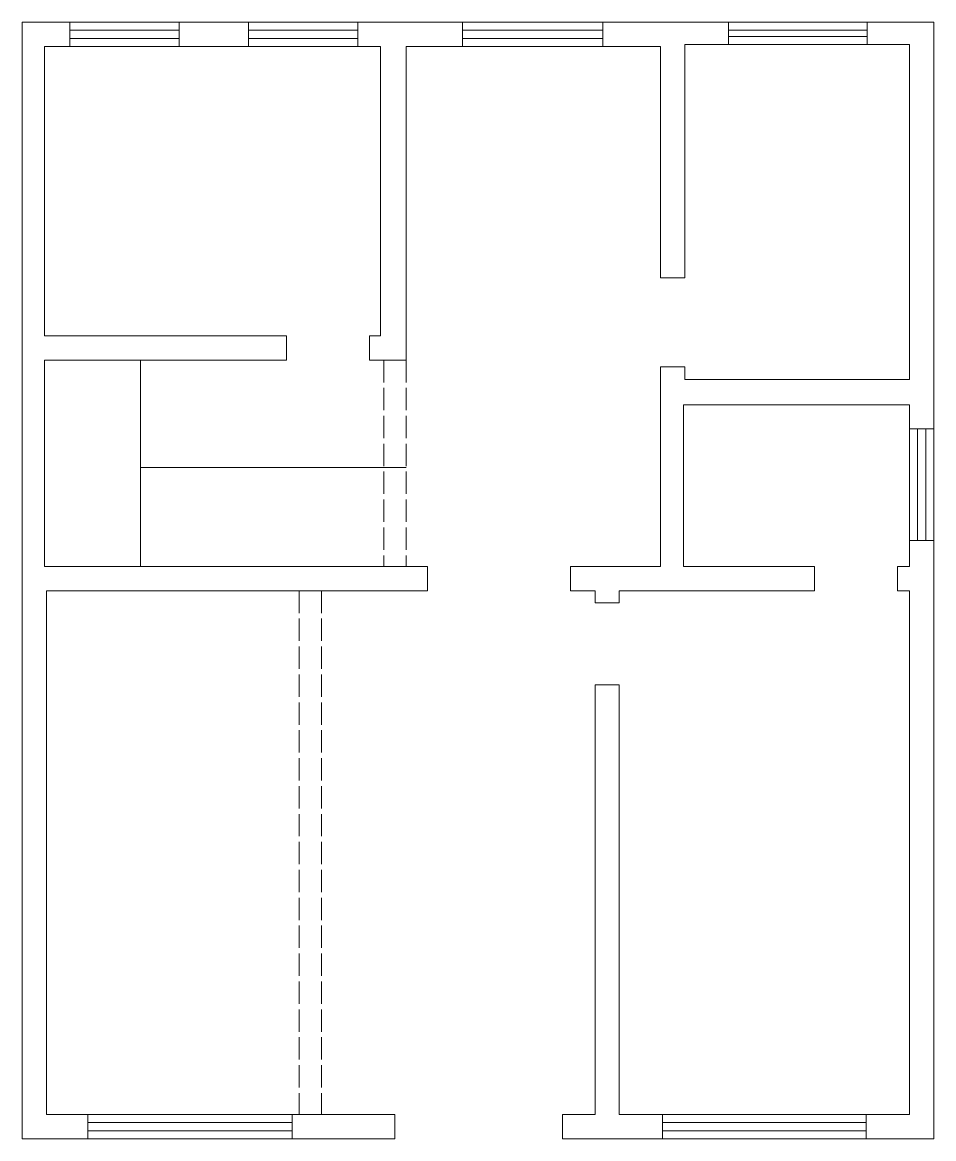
# Model space of a CAD drawing. Header units: millimetres. Extents: x 757294 to 891425, y -262592 to 287632.
# Drawn here: x 848388 to 858183, y -184189 to -172189 of the extents above; entities that cross this region are included whole.
import ezdxf

# ---------------------------------------------------------------- set-up
doc = ezdxf.new("R2010")
doc.units = ezdxf.units.MM
doc.header["$LTSCALE"] = 4
doc.linetypes.add('ACAD_ISO02W100', pattern=[15, 12, -3])
doc.layers.add('家具外轮廓线', color=3, linetype='Continuous', lineweight=15)

msp = doc.modelspace()

# ---------------------------------------------------------------- linework, layer by layer
at = {"color": 1, "linetype": 'ACAD_ISO02W100', "lineweight": 13, "ltscale": 5}
for p, q in [((852272.8, -175819), (852272.8, -178039)), ((852512.8, -175819), (852512.8, -178039)), ((851364.7, -178299), (851364.7, -183929)), ((851604.7, -178299), (851604.7, -183929))]:
    msp.add_line(p, q, dxfattribs=at)
at = {"layer": '家具外轮廓线', "color": 0, "ltscale": 5}
for p, q in [((848387.8, -184189), (848387.8, -172189)), ((848387.8, -172189), (848897.8, -172189)), ((848897.8, -172449), (848897.8, -172189)), ((850072.8, -172449), (850072.8, -172189)), ((850072.8, -172189), (850817.8, -172189)), ((850817.8, -172449), (850817.8, -172189)), ((851992.8, -172449), (851992.8, -172189)), ((851992.8, -172189), (853117.8, -172189)), ((853117.8, -172449), (853117.8, -172189)), ((854627.8, -172449), (854627.8, -172189)), ((854627.8, -172189), (855977.8, -172189)), ((855977.8, -172429), (855977.8, -172189)), ((857467.8, -172429), (857467.8, -172189)), ((857467.8, -172189), (858182.8, -172189)), ((858182.8, -172189), (858182.8, -176559)), ((855507.8, -174934), (855507.8, -172429)), ((855977.8, -172429), (855507.8, -172429)), ((857922.8, -172429), (857467.8, -172429)), ((857922.8, -176029), (857922.8, -172429)), ((848627.8, -175559), (848627.8, -172449)), ((848627.8, -172449), (848897.8, -172449)), ((850072.8, -172449), (850817.8, -172449)), ((851992.8, -172449), (852237.8, -172449)), ((852237.8, -172449), (852237.8, -175559)), ((852512.8, -172449), (852512.8, -175819)), ((853117.8, -172449), (852512.8, -172449)), ((855247.8, -172449), (854627.8, -172449)), ((855247.8, -174934), (855247.8, -172449)), ((855247.8, -174934), (855507.8, -174934)), ((851227.8, -175559), (848627.8, -175559)), ((851227.8, -175819), (851227.8, -175559)), ((852117.8, -175819), (852117.8, -175559)), ((852117.8, -175559), (852237.8, -175559)), ((851227.8, -175819), (848627.8, -175819)), ((848627.8, -175819), (848627.8, -178039)), ((849657.8, -175819), (849657.8, -178039)), ((852512.8, -175819), (852117.8, -175819)), ((855247.8, -178039), (855247.8, -175894)), ((855247.8, -175894), (855507.8, -175894)), ((855507.8, -175894), (855507.8, -176029)), ((855507.8, -176029), (857922.8, -176029)), ((857922.8, -176299), (855492.8, -176299)), ((855492.8, -176299), (855492.8, -178039)), ((857922.8, -176559), (857922.8, -176299)), ((857922.8, -176559), (858182.8, -176559)), ((852512.8, -176974), (849657.8, -176974)), ((857922.8, -178039), (857922.8, -177759)), ((857922.8, -177759), (858182.8, -177759)), ((858182.8, -177759), (858182.8, -184189)), ((852742.8, -178039), (848627.8, -178039)), ((852742.8, -178299), (852742.8, -178039)), ((854277.8, -178299), (854277.8, -178039)), ((854277.8, -178039), (855247.8, -178039)), ((856902.8, -178039), (855492.8, -178039)), ((856902.8, -178299), (856902.8, -178039)), ((857792.8, -178299), (857792.8, -178039)), ((857792.8, -178039), (857922.8, -178039)), ((848647.8, -183929), (848647.8, -178299)), ((848647.8, -178299), (852742.8, -178299)), ((854277.8, -178299), (854542.8, -178299)), ((854542.8, -178429), (854542.8, -178299)), ((854802.8, -178429), (854802.8, -178299)), ((854802.8, -178299), (856902.8, -178299)), ((857792.8, -178299), (857922.8, -178299)), ((857922.8, -178299), (857922.8, -183929)), ((854542.8, -178429), (854802.8, -178429)), ((854542.8, -183929), (854542.8, -179309)), ((854542.8, -179309), (854802.8, -179309)), ((854802.8, -179309), (854802.8, -183929)), ((849092.8, -183929), (848647.8, -183929)), ((849092.8, -183929), (849092.8, -184189)), ((852392.8, -183929), (851287.8, -183929)), ((851287.8, -183929), (851287.8, -184189)), ((852392.8, -183929), (852392.8, -184189)), ((854192.8, -183929), (854542.8, -183929)), ((854192.8, -183929), (854192.8, -184189)), ((854802.8, -183929), (855267.8, -183929)), ((855267.8, -183929), (855267.8, -184189)), ((857457.8, -183929), (857457.8, -184189)), ((857457.8, -183929), (857922.8, -183929)), ((849092.8, -184189), (848387.8, -184189)), ((852392.8, -184189), (851287.8, -184189)), ((854192.8, -184189), (855267.8, -184189)), ((857457.8, -184189), (858182.8, -184189))]:
    msp.add_line(p, q, dxfattribs=at)
at = {"layer": '家具外轮廓线', "color": 1, "ltscale": 5}
for p, q in [((850072.8, -172189), (848897.8, -172189)), ((851992.8, -172189), (850817.8, -172189)), ((854627.8, -172189), (853117.8, -172189)), ((857467.8, -172189), (855977.8, -172189)), ((850072.8, -172275), (848897.8, -172275)), ((851992.8, -172275), (850817.8, -172275)), ((854627.8, -172275), (853117.8, -172275)), ((857467.8, -172275), (855977.8, -172275)), ((848897.8, -172363), (850072.8, -172363)), ((851992.8, -172363), (850817.8, -172363)), ((854627.8, -172363), (853117.8, -172363)), ((855977.8, -172343), (857467.8, -172343)), ((855977.8, -172429), (857467.8, -172429)), ((848897.8, -172449), (850072.8, -172449)), ((851992.8, -172449), (850817.8, -172449)), ((854627.8, -172449), (853117.8, -172449)), ((857922.8, -177759), (857922.8, -176559)), ((858008.8, -177759), (858008.8, -176559)), ((858096.8, -177759), (858096.8, -176559)), ((858182.8, -177759), (858182.8, -176559)), ((849092.8, -183929), (851287.8, -183929)), ((855267.8, -183929), (857457.8, -183929)), ((849092.8, -184015), (851287.8, -184015)), ((855267.8, -184015), (857457.8, -184015)), ((851287.8, -184103), (849092.8, -184103)), ((851287.8, -184189), (849092.8, -184189)), ((855267.8, -184103), (857457.8, -184103)), ((855267.8, -184189), (857457.8, -184189))]:
    msp.add_line(p, q, dxfattribs=at)

doc.saveas('drawing.dxf')
